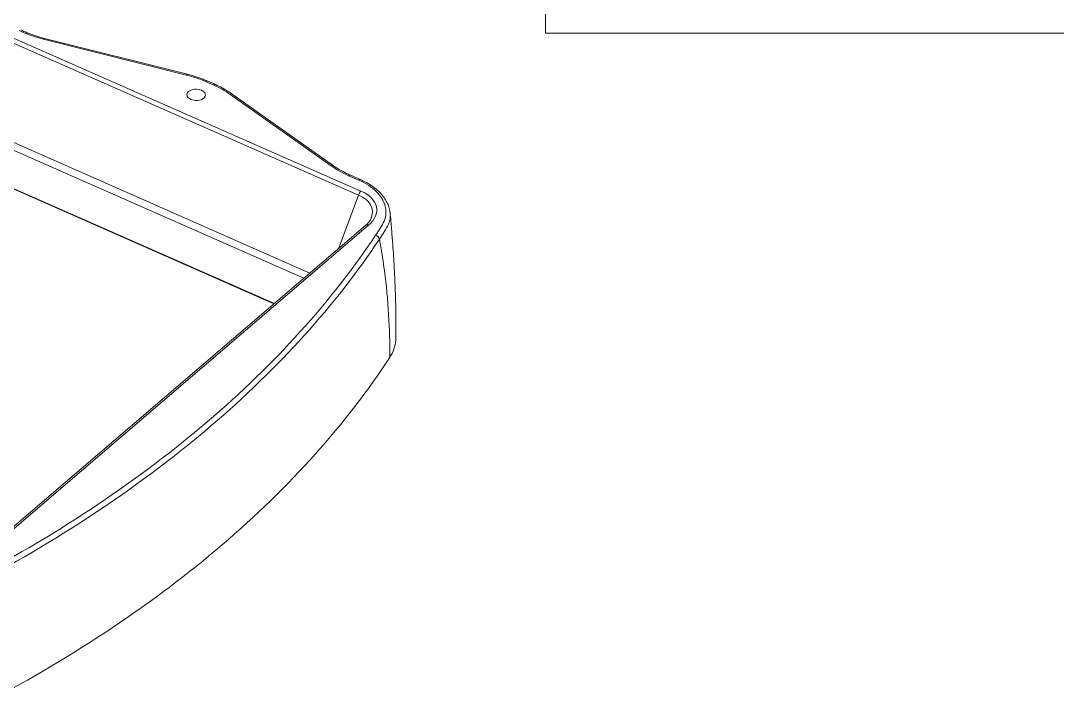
# Model space of a CAD drawing. Header units: millimetres. Extents: x 5476 to 6812, y 642 to 1586.
# Drawn here: x 6332.6 to 6566.9, y 1216.2 to 1370.3 of the extents above; entities that cross this region are included whole.
import ezdxf

# ---------------------------------------------------------------- set-up
doc = ezdxf.new("R2010")
doc.units = ezdxf.units.MM
doc.header["$LTSCALE"] = 0.1
doc.layers.get('0').update_dxf_attribs({"lineweight": 18})
doc.layers.add('ZG02B_00-15KDXF_CONTINUOUS_LINE', color=7, linetype='Continuous', lineweight=18)

msp = doc.modelspace()

# ---------------------------------------------------------------- linework, layer by layer
for p, q in [((6451.172, 1541.442), (6451.172, 1367.502)), ((6451.172, 1367.502), (6767.427, 1367.502))]:
    msp.add_line(p, q)
at = {"layer": 'ZG02B_00-15KDXF_CONTINUOUS_LINE', "color": 7, "linetype": 'Continuous'}
for p, q in [((6333.375, 1367.854), (6332.591, 1368.2)), ((6408.957, 1330.884), (6329.235, 1366.002)), ((6329.768, 1366.911), (6409.49, 1331.793)), ((6332.995, 1367.733), (6332.211, 1368.079)), ((6370.055, 1358.015), (6337.718, 1366.129)), ((6370.275, 1358.191), (6337.938, 1366.305)), ((6376.211, 1355.736), (6374.351, 1356.556)), ((6376.591, 1355.857), (6374.731, 1356.676)), ((6402.716, 1337.497), (6379.839, 1353.705)), ((6403.271, 1337.518), (6380.394, 1353.726)), ((6396.577, 1312.075), (6327.414, 1342.542)), ((6327.709, 1344.198), (6397.954, 1313.254)), ((6409.351, 1334.385), (6407.084, 1335.384)), ((6327.311, 1333.955), (6389.917, 1306.376)), ((6327.36, 1333.814), (6389.824, 1306.298)), ((6408.971, 1334.265), (6406.704, 1335.263)), ((6404.374, 1318.746), (6408.957, 1330.884)), ((6410.526, 1324.009), (6317.283, 1244.231)), ((6411.199, 1324.044), (6317.956, 1244.265))]:
    msp.add_line(p, q, dxfattribs=at)
for centre, major_axis, ratio, start_param, end_param in [((6332.972, 1366.939), (0.403, 0.915), 0.4417963, 6.2811243, 7.0263941), ((6345.637, 1378.549), (22.151, -0.648), 0.6070368, 4.1228874, 4.3646403), ((6337.695, 1365.335), (0.243, 0.97), 0.2708106, 6.2831713, 6.9655122), ((6370.031, 1357.221), (0.243, 0.97), 0.2708106, 6.2831713, 6.9655122), ((6362.851, 1346.716), (-20.151, 0.59), 0.6070368, 4.1228874, 4.3646403), ((6374.328, 1355.761), (0.403, 0.915), 0.4417963, 6.2831614, 7.0263941), ((6376.188, 1354.942), (0.403, 0.915), 0.4417963, 6.2828921, 7.0263941), ((6364.711, 1345.896), (-20.151, 0.59), 0.6070368, 3.8811345, 4.1228874), ((6379.816, 1352.91), (0.578, 0.816), 0.587087, 0.0000013, 0.8478639), ((6402.692, 1336.702), (0.578, 0.816), 0.587087, 0.0002722, 0.8478639), ((6419.345, 1346.08), (22.151, -0.648), 0.6070368, 3.8811345, 4.1228874), ((6406.68, 1334.469), (0.403, 0.915), 0.4417963, 6.2831614, 7.0263941), ((6409.466, 1330.999), (0.403, 0.915), 0.4417963, 0.7432088, 1.8863995), ((6403.502, 1326.313), (-8.556, -1.166), 0.612889, 2.8210994, 3.9406142), ((6403.525, 1327.107), (-9.515, -0.601), 0.5971575, 2.470388, 3.9978235), ((6411.176, 1323.249), (0.65, -0.76), 0.660547, 2.199932, 3.1415885)]:
    msp.add_ellipse(centre, major_axis=major_axis, ratio=ratio, start_param=start_param, end_param=end_param, dxfattribs=at)
msp.add_ellipse((6372.23, 1353.536), major_axis=(-2.099, 0.061), ratio=0.6070368, dxfattribs=at)
for points, knots in [([(6337.938, 1366.305), (6337.601, 1366.389), (6336.633, 1366.649), (6335.086, 1367.148), (6333.932, 1367.608), (6333.375, 1367.854)], [0, 0, 0, 0, 10535.9012662, 30656.4353102, 50548.7667574, 50548.7667574, 50548.7667574, 50548.7667574]), ([(6374.731, 1356.676), (6374.428, 1356.81), (6373.537, 1357.182), (6372.058, 1357.705), (6370.854, 1358.045), (6370.275, 1358.191)], [0, 0, 0, 0, 11119.8889418, 32141.7212307, 50885.1944373, 50885.1944373, 50885.1944373, 50885.1944373]), ([(6380.394, 1353.726), (6380.146, 1353.902), (6379.413, 1354.395), (6378.159, 1355.123), (6377.106, 1355.63), (6376.591, 1355.857)], [0, 0, 0, 0, 11138.797448, 32141.7848815, 50943.2943411, 50943.2943411, 50943.2943411, 50943.2943411]), ([(6407.084, 1335.384), (6406.79, 1335.514), (6405.952, 1335.902), (6404.648, 1336.601), (6403.713, 1337.205), (6403.271, 1337.518)], [0, 0, 0, 0, 10679.505434, 31063.4153697, 51214.2315975, 51214.2315975, 51214.2315975, 51214.2315975]), ([(6412.772, 1321.786), (6413.474, 1322.852), (6414.247, 1323.91), (6415.189, 1326.121), (6415.243, 1327.308), (6414.626, 1329.593), (6413.933, 1330.71), (6411.888, 1332.702), (6410.55, 1333.569), (6408.971, 1334.265)], [0, 0, 0, 0, 26955.820719, 26955.820719, 53911.6414381, 53911.6414381, 80867.4621571, 80867.4621571, 107823.2828762, 107823.2828762, 107823.2828762, 107823.2828762]), ([(6416.046, 1326.87), (6416.04, 1327.032), (6415.994, 1327.568), (6415.731, 1328.468), (6415.238, 1329.542), (6414.551, 1330.574), (6413.681, 1331.561), (6412.632, 1332.486), (6411.432, 1333.326), (6410.303, 1333.942), (6409.592, 1334.27), (6409.347, 1334.377)], [0, 0, 0, 0, 7188.3302621, 23910.4541069, 40510.4552567, 57399.5073701, 74758.1417577, 92365.7091792, 109933.2864409, 127256.6390079, 136119.845824, 136119.845824, 136119.845824, 136119.845824]), ([(6416.076, 1326.82), (6416.157, 1325.968), (6416.039, 1325.112), (6415.47, 1323.722), (6415.12, 1323.163), (6414.402, 1322.043), (6414.032, 1321.479), (6413.662, 1320.923)], [0, 0, 0, 0, 21250.777891, 21250.777891, 36283.8591993, 36283.8591993, 51316.9405075, 51316.9405075, 51316.9405075, 51316.9405075]), ([(6417.362, 1298.392), (6417.385, 1299.968), (6417.396, 1302.875), (6417.323, 1306.88), (6417.213, 1310.136), (6417.1, 1312.646), (6416.983, 1314.835), (6416.843, 1317.146), (6416.647, 1319.982), (6416.39, 1323.265), (6416.185, 1325.604), (6416.073, 1326.817)], [0, 0, 0, 0, 23016.5394901, 42376.4943537, 58070.4233969, 70094.3601209, 78679.9112979, 89666.5046313, 103133.7496171, 119076.6041869, 136220.168025, 136220.168025, 136220.168025, 136220.168025]), ([(6411.838, 1325.792), (6411.826, 1325.739), (6411.745, 1325.45), (6411.407, 1324.92), (6410.939, 1324.377), (6410.613, 1324.084), (6410.526, 1324.009)], [0, 0, 0, 0, 5809.2846223, 31436.443008, 56312.1164595, 64840.3065871, 64840.3065871, 64840.3065871, 64840.3065871]), ([(6321.817, 1244.131), (6331.772, 1249.403), (6341.157, 1255.002), (6358.811, 1266.839), (6367.103, 1273.098), (6390.056, 1292.689), (6402.826, 1306.843), (6412.772, 1321.786)], [0, 0, 0, 0, 30076.3723616, 30076.3723616, 60152.7447232, 60152.7447232, 120305.4894464, 120305.4894464, 120305.4894464, 120305.4894464]), ([(6413.662, 1320.923), (6403.716, 1305.987), (6390.897, 1291.771), (6367.897, 1272.136), (6359.571, 1265.849), (6341.843, 1253.959), (6332.405, 1248.328), (6322.451, 1243.053)], [0, 0, 0, 0, 60285.7928853, 60285.7928853, 90428.6893279, 90428.6893279, 120571.5857705, 120571.5857705, 120571.5857705, 120571.5857705]), ([(6417.362, 1298.401), (6417.36, 1298.295), (6417.325, 1297.512), (6417.026, 1296.063), (6416.385, 1294.773), (6415.977, 1294.151)], [0, 0, 0, 0, 3742.2767599, 27575.1060713, 51407.9353827, 51407.9353827, 51407.9353827, 51407.9353827])]:
    msp.add_open_spline(points, degree=3, knots=knots, dxfattribs=at)
for points in [[(6409.344, 1334.372), (6409.245, 1334.416), (6409.112, 1334.385), (6408.971, 1334.265)], [(6412.772, 1321.786), (6413.193, 1321.677), (6413.584, 1321.298), (6413.662, 1320.923)], [(6413.662, 1320.923), (6413.741, 1320.484), (6413.819, 1320.045), (6413.894, 1319.606)], [(6413.894, 1319.606), (6414.226, 1317.671), (6414.518, 1315.746), (6414.771, 1313.831)], [(6414.771, 1313.831), (6415.66, 1307.111), (6416.064, 1300.526), (6415.977, 1294.151)], [(6415.977, 1294.151), (6406.154, 1279.159), (6380.67, 1250.677), (6344.882, 1226.734), (6324.894, 1216.22)]]:
    msp.add_open_spline(points, degree=3, dxfattribs=at)

doc.saveas('drawing.dxf')
